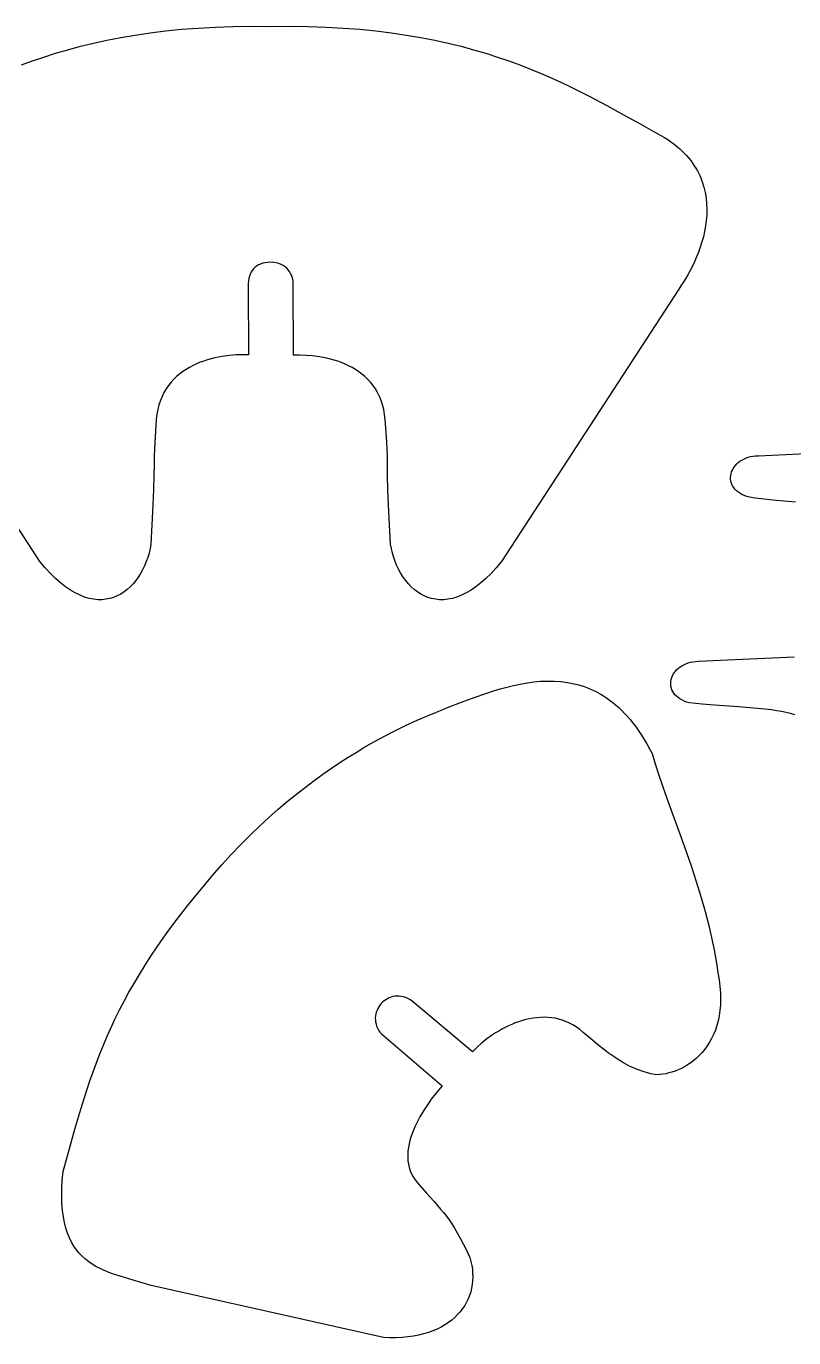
# Model space of a CAD drawing. Extents: x 0 to 1021, y 0 to 380.
# Drawn here: x 397.9 to 503.4, y 198.5 to 379 of the extents above; entities that cross this region are included whole.
import ezdxf

# ---------------------------------------------------------------- set-up
doc = ezdxf.new("R2010")
doc.units = 0
doc.layers.add('Layer_1', color=1, linetype='CONTINUOUS')

msp = doc.modelspace()

# ---------------------------------------------------------------- linework, layer by layer
at = {"layer": 'Layer_1'}
for points in [[(397.2, 373.63), (398.72, 374.19), (400.29, 374.72), (401.9, 375.24), (403.57, 375.73), (405.3, 376.19), (407.09, 376.63), (408.94, 377.03), (410.85, 377.41), (412.83, 377.74), (414.89, 378.04), (417.01, 378.3), (419.22, 378.53), (421.5, 378.7), (423.87, 378.83), (426.32, 378.92), (428.85, 378.96), (431.48, 378.94), (434.11, 378.96), (436.65, 378.92), (439.1, 378.83), (441.46, 378.7), (443.75, 378.53), (445.95, 378.3), (448.08, 378.04), (450.13, 377.74), (452.11, 377.41), (454.03, 377.03), (455.88, 376.63), (457.66, 376.19), (459.39, 375.73), (461.06, 375.24), (462.68, 374.72), (464.24, 374.19), (465.76, 373.63), (467.23, 373.05), (468.66, 372.46), (470.05, 371.85), (471.4, 371.24), (472.72, 370.61), (474.01, 369.97), (475.27, 369.33), (477.71, 368.03), (480.07, 366.74), (482.38, 365.46), (484.65, 364.21), (485.14, 363.94), (485.62, 363.65), (486.08, 363.36), (486.51, 363.07), (486.92, 362.76), (487.31, 362.45), (487.68, 362.13), (488.03, 361.81), (488.36, 361.48), (488.68, 361.15), (488.97, 360.81), (489.24, 360.47), (489.5, 360.12), (489.74, 359.76), (489.96, 359.41), (490.16, 359.05), (490.35, 358.68), (490.52, 358.32), (490.68, 357.95), (490.82, 357.57), (491.05, 356.82), (491.23, 356.06), (491.36, 355.3), (491.43, 354.53), (491.46, 353.77), (491.44, 353), (491.38, 352.24), (491.28, 351.49), (491.15, 350.74), (490.98, 350), (490.78, 349.28), (490.56, 348.57), (490.32, 347.88), (490.05, 347.21), (489.77, 346.56), (489.48, 345.93), (489.17, 345.33), (488.86, 344.76), (488.54, 344.22), (488.22, 343.71), (487.9, 343.23), (487.59, 342.8), (463.23, 305.31), (462.5, 304.45), (461.79, 303.68), (461.08, 302.99), (460.39, 302.37), (459.7, 301.84), (459.03, 301.38), (458.37, 301), (457.72, 300.68), (457.08, 300.43), (456.46, 300.25), (455.86, 300.13), (455.27, 300.07), (454.7, 300.07), (454.14, 300.13), (453.6, 300.23), (453.09, 300.39), (452.59, 300.6), (452.11, 300.85), (451.65, 301.14), (451.22, 301.48), (450.8, 301.85), (450.42, 302.26), (450.05, 302.7), (449.71, 303.17), (449.39, 303.66), (449.11, 304.19), (448.84, 304.73), (448.61, 305.3), (448.4, 305.89), (448.23, 306.49), (448.08, 307.1), (447.97, 307.72), (447.73, 312.14), (447.6, 315.18), (447.54, 317.22), (447.53, 318.6), (447.52, 319.7), (447.49, 320.87), (447.4, 322.47), (447.22, 324.86), (447.14, 325.56), (447.02, 326.24), (446.86, 326.87), (446.67, 327.47), (446.44, 328.03), (446.17, 328.57), (445.88, 329.07), (445.56, 329.53), (445.21, 329.97), (444.84, 330.38), (444.44, 330.76), (444.03, 331.11), (443.59, 331.43), (443.14, 331.73), (442.68, 332), (442.2, 332.25), (441.72, 332.47), (441.22, 332.68), (440.72, 332.86), (440.22, 333.02), (439.72, 333.16), (439.21, 333.28), (438.71, 333.39), (438.21, 333.48), (437.23, 333.61), (436.3, 333.68), (435.42, 333.71), (434.62, 333.69), (434.59, 343.27), (434.59, 343.56), (434.56, 343.85), (434.51, 344.14), (434.44, 344.42), (434.34, 344.69), (434.21, 344.95), (434.06, 345.2), (433.88, 345.44), (433.68, 345.66), (433.45, 345.85), (433.19, 346.03), (432.91, 346.18), (432.59, 346.3), (432.25, 346.4), (431.88, 346.46), (431.48, 346.48), (431.48, 346.48), (431.08, 346.46), (430.72, 346.41), (430.38, 346.34), (430.07, 346.23), (429.79, 346.11), (429.53, 345.96), (429.31, 345.78), (429.11, 345.58), (428.93, 345.36), (428.78, 345.12), (428.66, 344.85), (428.56, 344.56), (428.48, 344.25), (428.43, 343.92), (428.39, 343.57), (428.38, 343.2), (428.42, 333.76), (427.61, 333.77), (426.73, 333.75), (425.8, 333.67), (424.82, 333.53), (424.31, 333.44), (423.81, 333.33), (423.3, 333.21), (422.79, 333.06), (422.28, 332.9), (421.78, 332.72), (421.28, 332.51), (420.8, 332.28), (420.32, 332.03), (419.85, 331.75), (419.4, 331.45), (418.96, 331.13), (418.54, 330.77), (418.14, 330.39), (417.77, 329.98), (417.42, 329.54), (417.09, 329.07), (416.8, 328.57), (416.53, 328.04), (416.3, 327.47), (416.1, 326.87), (415.94, 326.24), (415.82, 325.57), (415.74, 324.86), (415.57, 322.47), (415.48, 320.87), (415.45, 319.7), (415.44, 318.6), (415.42, 317.22), (415.37, 315.18), (415.24, 312.14), (415, 307.72), (414.88, 307.1), (414.74, 306.49), (414.56, 305.89), (414.36, 305.3), (414.12, 304.73), (413.86, 304.19), (413.57, 303.66), (413.26, 303.17), (412.92, 302.7), (412.55, 302.26), (412.16, 301.85), (411.75, 301.48), (411.31, 301.14), (410.86, 300.85), (410.38, 300.6), (409.88, 300.39), (409.36, 300.23), (408.82, 300.13), (408.27, 300.07), (407.7, 300.07), (407.11, 300.13), (406.5, 300.25), (405.88, 300.43), (405.25, 300.68), (404.6, 301), (403.94, 301.38), (403.27, 301.84), (402.58, 302.37), (401.88, 302.99), (401.18, 303.68), (400.46, 304.45), (399.74, 305.31), (375.38, 342.8)], [(503.67, 313.47), (502.11, 313.6), (500.53, 313.75), (498.93, 313.93), (498.12, 314.04), (497.32, 314.17), (497.32, 314.17), (496.94, 314.28), (496.59, 314.41), (496.27, 314.55), (495.99, 314.72), (495.73, 314.89), (495.51, 315.09), (495.31, 315.29), (495.15, 315.5), (495.01, 315.72), (494.9, 315.95), (494.82, 316.19), (494.76, 316.43), (494.73, 316.67), (494.73, 316.91), (494.75, 317.16), (494.8, 317.4), (494.87, 317.64), (494.97, 317.87), (495.08, 318.1), (495.23, 318.32), (495.39, 318.54), (495.58, 318.74), (495.79, 318.93), (496.02, 319.11), (496.27, 319.27), (496.54, 319.42), (496.82, 319.55), (497.13, 319.66), (497.46, 319.75), (497.8, 319.81), (498.17, 319.86), (498.55, 319.88), (511.7, 320.5)], [(503.57, 284.23), (502.97, 284.4), (502.36, 284.55), (501.71, 284.69), (501.04, 284.8), (500.35, 284.9), (498.91, 285.07), (497.39, 285.21), (495.81, 285.32), (492.51, 285.55), (490.8, 285.7), (489.08, 285.88), (489.08, 285.88), (488.7, 285.99), (488.36, 286.12), (488.04, 286.27), (487.75, 286.43), (487.5, 286.61), (487.27, 286.8), (487.08, 287), (486.91, 287.21), (486.77, 287.43), (486.66, 287.66), (486.58, 287.9), (486.53, 288.14), (486.5, 288.38), (486.49, 288.62), (486.52, 288.87), (486.56, 289.11), (486.63, 289.35), (486.73, 289.58), (486.85, 289.81), (486.99, 290.03), (487.16, 290.25), (487.34, 290.45), (487.55, 290.64), (487.78, 290.82), (488.03, 290.98), (488.3, 291.13), (488.59, 291.26), (488.9, 291.37), (489.22, 291.46), (489.57, 291.52), (489.93, 291.57), (490.31, 291.59), (503.47, 292.21)]]:
    msp.add_lwpolyline(points, dxfattribs=at)
msp.add_lwpolyline([(446.72, 240.33), (455.06, 233.2), (454.59, 232.66), (454.08, 232.03), (453.55, 231.34), (453.02, 230.58), (452.49, 229.77), (451.98, 228.91), (451.52, 228.01), (451.31, 227.56), (451.11, 227.09), (450.93, 226.63), (450.77, 226.15), (450.63, 225.68), (450.52, 225.21), (450.43, 224.73), (450.36, 224.26), (450.33, 223.79), (450.33, 223.32), (450.36, 222.86), (450.43, 222.41), (450.53, 221.96), (450.68, 221.51), (450.86, 221.08), (451.09, 220.66), (451.36, 220.25), (451.67, 219.85), (452.92, 218.44), (453.96, 217.28), (454.85, 216.25), (455.26, 215.76), (455.64, 215.26), (456.02, 214.75), (456.39, 214.2), (456.76, 213.61), (457.14, 212.97), (457.53, 212.26), (457.95, 211.47), (458.39, 210.58), (458.87, 209.59), (459.02, 209.04), (459.13, 208.5), (459.21, 207.96), (459.25, 207.43), (459.27, 206.9), (459.24, 206.37), (459.19, 205.86), (459.1, 205.35), (458.98, 204.85), (458.82, 204.36), (458.63, 203.89), (458.41, 203.42), (458.16, 202.97), (457.87, 202.54), (457.55, 202.12), (457.19, 201.72), (456.8, 201.33), (456.38, 200.97), (455.93, 200.63), (455.44, 200.31), (454.92, 200.01), (454.36, 199.74), (453.78, 199.49), (453.16, 199.26), (452.5, 199.07), (451.81, 198.9), (451.1, 198.77), (450.34, 198.66), (449.56, 198.59), (448.74, 198.54), (447.88, 198.54), (447, 198.56), (415.02, 205.74), (413.79, 206.11), (412.57, 206.46), (411.36, 206.81), (410.18, 207.18), (409.6, 207.38), (409.04, 207.6), (408.49, 207.83), (407.95, 208.09), (407.43, 208.36), (406.93, 208.66), (406.45, 208.99), (406, 209.35), (405.56, 209.74), (405.15, 210.17), (404.77, 210.63), (404.41, 211.14), (404.09, 211.69), (403.79, 212.28), (403.53, 212.93), (403.3, 213.63), (403.11, 214.38), (402.96, 215.19), (402.85, 216.06), (402.77, 216.99), (402.74, 217.99), (402.75, 219.06), (402.81, 220.2), (402.92, 221.41), (403.75, 224.4), (404.56, 227.24), (405.37, 229.97), (406.2, 232.58), (406.62, 233.86), (407.07, 235.12), (407.52, 236.36), (407.99, 237.59), (408.49, 238.81), (409, 240.02), (409.54, 241.23), (410.1, 242.44), (410.7, 243.64), (411.32, 244.85), (411.98, 246.07), (412.68, 247.29), (413.42, 248.53), (414.19, 249.78), (415.01, 251.04), (415.88, 252.33), (416.79, 253.64), (417.76, 254.97), (418.77, 256.32), (419.85, 257.71), (420.98, 259.13), (422.17, 260.59), (423.43, 262.08), (424.75, 263.61), (426.05, 265.03), (427.35, 266.39), (428.65, 267.69), (429.94, 268.93), (431.22, 270.11), (432.5, 271.23), (433.76, 272.3), (435.01, 273.32), (436.25, 274.29), (437.46, 275.2), (438.66, 276.07), (439.84, 276.89), (440.99, 277.66), (442.12, 278.39), (443.22, 279.07), (444.3, 279.72), (445.34, 280.32), (446.35, 280.88), (447.33, 281.4), (448.27, 281.89), (450.03, 282.76), (451.63, 283.49), (453.04, 284.11), (454.26, 284.61), (456.04, 285.34), (457.71, 285.98), (459.44, 286.62), (461.21, 287.23), (462.12, 287.52), (463.03, 287.8), (463.95, 288.05), (464.87, 288.27), (465.8, 288.47), (466.73, 288.63), (467.67, 288.75), (468.6, 288.84), (469.53, 288.88), (470.46, 288.87), (471.39, 288.8), (472.31, 288.68), (472.77, 288.6), (473.23, 288.5), (473.68, 288.39), (474.13, 288.26), (474.58, 288.11), (475.03, 287.95), (475.48, 287.77), (475.92, 287.56), (476.36, 287.34), (476.79, 287.1), (477.23, 286.84), (477.66, 286.56), (478.08, 286.26), (478.51, 285.94), (478.92, 285.6), (479.34, 285.23), (479.75, 284.84), (480.15, 284.43), (480.55, 283.99), (480.95, 283.53), (481.34, 283.04), (481.73, 282.53), (482.11, 281.99), (482.48, 281.43), (482.85, 280.84), (483.22, 280.22), (483.58, 279.57), (483.93, 278.9), (484.36, 277.47), (484.85, 275.94), (485.41, 274.34), (486.01, 272.65), (487.31, 269.08), (487.99, 267.21), (488.67, 265.28), (489.34, 263.3), (490, 261.29), (490.63, 259.24), (491.22, 257.17), (491.76, 255.08), (492.01, 254.02), (492.24, 252.97), (492.45, 251.91), (492.65, 250.85), (492.82, 249.79), (492.97, 248.73), (493.14, 247.77), (493.25, 246.86), (493.32, 245.98), (493.34, 245.14), (493.32, 244.34), (493.25, 243.57), (493.15, 242.84), (493.01, 242.15), (492.84, 241.49), (492.63, 240.86), (492.39, 240.27), (492.12, 239.71), (491.83, 239.18), (491.52, 238.68), (491.18, 238.22), (490.82, 237.79), (490.45, 237.39), (490.06, 237.01), (489.65, 236.67), (489.24, 236.36), (488.82, 236.08), (488.39, 235.82), (487.96, 235.6), (487.53, 235.4), (487.09, 235.22), (486.66, 235.08), (486.24, 234.96), (485.82, 234.86), (485.41, 234.79), (485.01, 234.75), (484.62, 234.72), (484.25, 234.73), (483.78, 234.84), (483.31, 234.96), (482.86, 235.1), (482.41, 235.25), (481.56, 235.59), (480.75, 235.96), (479.98, 236.37), (479.25, 236.81), (478.56, 237.27), (477.89, 237.74), (477.26, 238.22), (476.66, 238.7), (475.52, 239.65), (474.47, 240.53), (473.97, 240.93), (473.48, 241.29), (473.02, 241.58), (472.55, 241.83), (472.07, 242.05), (471.58, 242.23), (471.09, 242.37), (470.6, 242.48), (470.1, 242.56), (469.6, 242.6), (469.09, 242.62), (468.59, 242.61), (468.09, 242.57), (467.58, 242.5), (467.08, 242.41), (466.58, 242.3), (466.09, 242.17), (465.6, 242.01), (465.12, 241.84), (464.64, 241.65), (464.17, 241.44), (463.71, 241.22), (463.26, 240.98), (462.83, 240.73), (462.4, 240.47), (461.98, 240.2), (461.2, 239.64), (460.47, 239.06), (459.82, 238.46), (459.24, 237.86), (450.93, 244.86), (450.63, 245.06), (450.33, 245.22), (450.03, 245.34), (449.73, 245.43), (449.43, 245.5), (449.13, 245.53), (448.85, 245.53), (448.56, 245.51), (448.29, 245.46), (448.02, 245.38), (447.77, 245.28), (447.52, 245.17), (447.29, 245.03), (447.07, 244.87), (446.87, 244.69), (446.68, 244.5), (446.5, 244.29), (446.35, 244.07), (446.21, 243.84), (446.1, 243.59), (446, 243.34), (445.93, 243.08), (445.89, 242.81), (445.86, 242.54), (445.87, 242.26), (445.9, 241.98), (445.96, 241.7), (446.05, 241.42), (446.17, 241.14), (446.32, 240.87), (446.5, 240.59), (446.72, 240.33)], close=True, dxfattribs=at)

doc.saveas('drawing.dxf')
